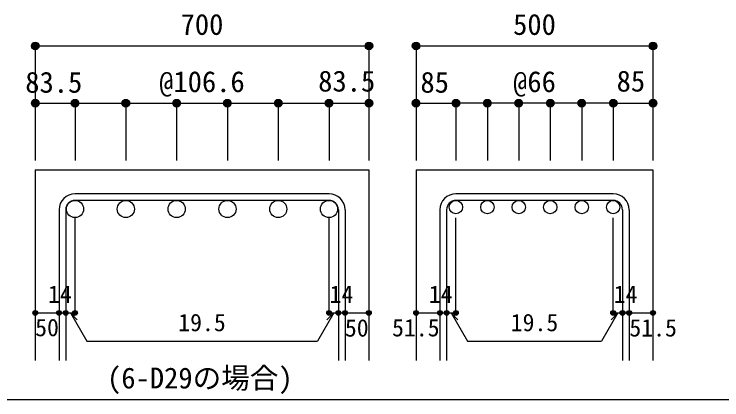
# Model space of a CAD drawing. Units: millimetres at full size, sheet at 1:20. Extents: x -3982 to 3969, y -2797 to 2801.
# Drawn here: x -724 to 761, y -2797 to -1988 of the extents above; entities that cross this region are included whole.
import ezdxf
from ezdxf.enums import TextEntityAlignment as Align

# ---------------------------------------------------------------- set-up
doc = ezdxf.new("R2010")
doc.units = ezdxf.units.MM
doc.header["$LTSCALE"] = 20
doc.header["$PDMODE"] = 32
doc.header["$PDSIZE"] = 10
for name, color, linetype in [('6-1_躯体線', 2, 'Continuous'), ('6-5_梁主筋', 7, 'Continuous'), ('6-6_S.T.P.', 7, 'Continuous'), ('6-7_文字', 7, 'Continuous'), ('6-D_寸法', 4, 'Continuous'), ('F-0_枠', 6, 'Continuous')]:
    doc.layers.add(name, color=color, linetype=linetype)
doc.styles.add('ＭＳ ゴシック', font='')
doc.styles.get('ＭＳ ゴシック').set_extended_font_data('MS Gothic')

msp = doc.modelspace()

# ---------------------------------------------------------------- linework, layer by layer
at = {"layer": '6-1_躯体線'}
for p, q in [((-679.33, -2314.67), (-679.33, -2714.67)), ((-679.33, -2314.67), (20.67, -2314.67)), ((20.67, -2314.67), (20.67, -2714.67)), ((119.79, -2314.67), (119.79, -2714.67)), ((119.79, -2314.67), (616.79, -2314.67)), ((616.79, -2314.67), (616.79, -2714.67))]:
    msp.add_line(p, q, dxfattribs=at)
at = {"layer": '6-5_梁主筋', "color": 3}
for centre, radius in [((-595.83, -2396.67), 18), ((-489.23, -2396.67), 18), ((-382.63, -2396.67), 18), ((-276.03, -2396.67), 18), ((-169.43, -2396.67), 18), ((-62.83, -2396.67), 18), ((203.29, -2392.67), 14), ((269.29, -2392.67), 14), ((335.29, -2392.67), 14), ((401.29, -2392.67), 14), ((467.29, -2392.67), 14), ((533.29, -2392.67), 14)]:
    msp.add_circle(centre, radius, dxfattribs=at)
at = {"layer": '6-6_S.T.P.'}
for p, q in [((-62.83, -2364.67), (-595.83, -2364.67)), ((533.29, -2364.67), (203.29, -2364.67)), ((-62.83, -2378.67), (-595.83, -2378.67)), ((533.29, -2378.67), (203.29, -2378.67)), ((-629.33, -2398.17), (-629.33, -2714.67)), ((-615.33, -2398.17), (-615.33, -2714.67)), ((-43.33, -2398.17), (-43.33, -2714.67)), ((-29.33, -2398.17), (-29.33, -2714.67)), ((169.79, -2398.17), (169.79, -2714.67)), ((183.79, -2398.17), (183.79, -2714.67)), ((552.79, -2398.17), (552.79, -2714.67)), ((566.79, -2398.17), (566.79, -2714.67))]:
    msp.add_line(p, q, dxfattribs=at)
for centre, radius, start, end in [((-595.83, -2398.17), 33.5, 90, 180), ((-62.83, -2398.17), 33.5, 0, 90), ((203.29, -2398.17), 33.5, 90, 180), ((533.29, -2398.17), 33.5, 0, 90), ((-595.83, -2398.17), 19.5, 90, 180), ((-62.83, -2398.17), 19.5, 0, 90), ((203.29, -2398.17), 19.5, 90, 180), ((533.29, -2398.17), 19.5, 0, 90)]:
    msp.add_arc(centre, radius, start, end, dxfattribs=at)
at = {"layer": '6-D_寸法'}
for p, q in [((-679.33, -2054.67), (-679.33, -2174.67)), ((-679.33, -2054.67), (20.67, -2054.67)), ((-679.33, -2054.67), (20.67, -2054.67)), ((20.67, -2054.67), (20.67, -2174.67)), ((119.79, -2054.67), (119.79, -2174.67)), ((119.79, -2054.67), (616.79, -2054.67)), ((119.79, -2054.67), (616.79, -2054.67)), ((616.79, -2054.67), (616.79, -2174.67)), ((-679.33, -2174.67), (-679.33, -2294.67)), ((-679.33, -2174.67), (-62.83, -2174.67)), ((-595.83, -2174.67), (-595.83, -2294.67)), ((-489.23, -2174.67), (-489.23, -2294.67)), ((-382.63, -2174.67), (-382.63, -2294.67)), ((-276.03, -2174.67), (-276.03, -2294.67)), ((-169.43, -2174.67), (-169.43, -2294.67)), ((-62.83, -2174.67), (-62.83, -2294.67)), ((-62.83, -2174.67), (20.67, -2174.67)), ((20.67, -2174.67), (20.67, -2294.67)), ((119.79, -2174.67), (203.29, -2174.67)), ((119.79, -2174.67), (119.79, -2294.67)), ((203.29, -2174.67), (203.29, -2294.67)), ((335.29, -2174.67), (203.29, -2174.67)), ((269.29, -2174.67), (269.29, -2294.67)), ((368.29, -2174.67), (302.29, -2174.67)), ((335.29, -2174.67), (335.29, -2294.67)), ((434.29, -2174.67), (368.29, -2174.67)), ((533.29, -2174.67), (401.29, -2174.67)), ((401.29, -2174.67), (401.29, -2294.67)), ((467.29, -2174.67), (467.29, -2294.67)), ((533.29, -2174.67), (533.29, -2294.67)), ((533.29, -2174.67), (616.79, -2174.67)), ((616.79, -2174.67), (616.79, -2294.67)), ((-595.83, -2614.67), (-595.83, -2415.34)), ((-62.83, -2614.67), (-62.83, -2415.34)), ((203.29, -2614.67), (203.29, -2415.34)), ((533.29, -2614.67), (533.29, -2415.34)), ((-679.33, -2614.67), (-629.33, -2614.67)), ((-629.33, -2614.67), (-595.83, -2614.67)), ((-605.58, -2614.67), (-591.44, -2628.81)), ((-605.58, -2614.67), (-571.36, -2673.95)), ((-53.08, -2614.67), (-87.3, -2673.95)), ((-53.08, -2614.67), (-67.22, -2628.81)), ((-62.83, -2614.67), (20.67, -2614.67)), ((-43.33, -2614.67), (-29.33, -2614.67)), ((119.79, -2614.67), (169.79, -2614.67)), ((169.79, -2614.67), (203.29, -2614.67)), ((193.54, -2614.67), (207.68, -2628.81)), ((193.54, -2614.67), (227.76, -2673.95)), ((543.04, -2614.67), (508.82, -2673.95)), ((543.04, -2614.67), (528.9, -2628.81)), ((533.29, -2614.67), (616.79, -2614.67)), ((552.79, -2614.67), (566.79, -2614.67)), ((-571.36, -2673.95), (-87.3, -2673.95)), ((227.76, -2673.95), (508.82, -2673.95))]:
    msp.add_line(p, q, dxfattribs=at)
for points in [[(20.67, -2054.67), (20.67, -2174.67), (20.67, -2294.67)], [(616.79, -2054.67), (616.79, -2174.67), (616.79, -2294.67)]]:
    msp.add_lwpolyline(points, dxfattribs=at)
for centre, radius in [((-679.33, -2054.67), 8), ((-679.33, -2054.67), 7.2), ((-679.33, -2054.67), 6.4), ((-679.33, -2054.67), 5.6), ((20.67, -2054.67), 8), ((20.67, -2054.67), 7.2), ((20.67, -2054.67), 6.4), ((20.67, -2054.67), 5.6), ((119.79, -2054.67), 8), ((119.79, -2054.67), 7.2), ((119.79, -2054.67), 6.4), ((119.79, -2054.67), 5.6), ((616.79, -2054.67), 8), ((616.79, -2054.67), 7.2), ((616.79, -2054.67), 6.4), ((616.79, -2054.67), 5.6), ((-679.33, -2054.67), 4.8), ((-679.33, -2054.67), 4), ((-679.33, -2054.67), 3.2), ((-679.33, -2054.67), 2.4), ((-679.33, -2054.67), 1.6), ((-679.33, -2054.67), 0.8), ((20.67, -2054.67), 4.8), ((20.67, -2054.67), 4), ((20.67, -2054.67), 3.2), ((20.67, -2054.67), 2.4), ((20.67, -2054.67), 1.6), ((20.67, -2054.67), 0.8), ((119.79, -2054.67), 4.8), ((119.79, -2054.67), 4), ((119.79, -2054.67), 3.2), ((119.79, -2054.67), 2.4), ((119.79, -2054.67), 1.6), ((119.79, -2054.67), 0.8), ((616.79, -2054.67), 4.8), ((616.79, -2054.67), 4), ((616.79, -2054.67), 3.2), ((616.79, -2054.67), 2.4), ((616.79, -2054.67), 1.6), ((616.79, -2054.67), 0.8), ((-679.33, -2174.67), 8), ((-679.33, -2174.67), 7.2), ((-595.83, -2174.67), 8), ((-595.83, -2174.67), 7.2), ((-489.23, -2174.67), 8), ((-489.23, -2174.67), 7.2), ((-382.63, -2174.67), 8), ((-382.63, -2174.67), 7.2), ((-276.03, -2174.67), 8), ((-276.03, -2174.67), 7.2), ((-169.43, -2174.67), 8), ((-169.43, -2174.67), 7.2), ((-62.83, -2174.67), 8), ((-62.83, -2174.67), 7.2), ((20.67, -2174.67), 8), ((20.67, -2174.67), 7.2), ((119.79, -2174.67), 8), ((119.79, -2174.67), 7.2), ((203.29, -2174.67), 8), ((203.29, -2174.67), 7.2), ((269.29, -2174.67), 8), ((269.29, -2174.67), 7.2), ((335.29, -2174.67), 8), ((335.29, -2174.67), 7.2), ((401.29, -2174.67), 8), ((401.29, -2174.67), 7.2), ((467.29, -2174.67), 8), ((467.29, -2174.67), 7.2), ((533.29, -2174.67), 8), ((533.29, -2174.67), 7.2), ((616.79, -2174.67), 8), ((616.79, -2174.67), 7.2), ((-679.33, -2174.67), 6.4), ((-679.33, -2174.67), 5.6), ((-679.33, -2174.67), 4.8), ((-679.33, -2174.67), 4), ((-679.33, -2174.67), 3.2), ((-679.33, -2174.67), 2.4), ((-679.33, -2174.67), 1.6), ((-679.33, -2174.67), 0.8), ((-595.83, -2174.67), 6.4), ((-595.83, -2174.67), 5.6), ((-595.83, -2174.67), 4.8), ((-595.83, -2174.67), 4), ((-595.83, -2174.67), 3.2), ((-595.83, -2174.67), 2.4), ((-595.83, -2174.67), 1.6), ((-595.83, -2174.67), 0.8), ((-489.23, -2174.67), 6.4), ((-489.23, -2174.67), 5.6), ((-489.23, -2174.67), 4.8), ((-489.23, -2174.67), 4), ((-489.23, -2174.67), 3.2), ((-489.23, -2174.67), 2.4), ((-489.23, -2174.67), 1.6), ((-489.23, -2174.67), 0.8), ((-382.63, -2174.67), 6.4), ((-382.63, -2174.67), 5.6), ((-382.63, -2174.67), 4.8), ((-382.63, -2174.67), 4), ((-382.63, -2174.67), 3.2), ((-382.63, -2174.67), 2.4), ((-382.63, -2174.67), 1.6), ((-382.63, -2174.67), 0.8), ((-276.03, -2174.67), 6.4), ((-276.03, -2174.67), 5.6), ((-276.03, -2174.67), 4.8), ((-276.03, -2174.67), 4), ((-276.03, -2174.67), 3.2), ((-276.03, -2174.67), 2.4), ((-276.03, -2174.67), 1.6), ((-276.03, -2174.67), 0.8), ((-169.43, -2174.67), 6.4), ((-169.43, -2174.67), 5.6), ((-169.43, -2174.67), 4.8), ((-169.43, -2174.67), 4), ((-169.43, -2174.67), 3.2), ((-169.43, -2174.67), 2.4), ((-169.43, -2174.67), 1.6), ((-169.43, -2174.67), 0.8), ((-62.83, -2174.67), 6.4), ((-62.83, -2174.67), 5.6), ((-62.83, -2174.67), 4.8), ((-62.83, -2174.67), 4), ((-62.83, -2174.67), 3.2), ((-62.83, -2174.67), 2.4), ((-62.83, -2174.67), 1.6), ((-62.83, -2174.67), 0.8), ((20.67, -2174.67), 6.4), ((20.67, -2174.67), 5.6), ((20.67, -2174.67), 4.8), ((20.67, -2174.67), 4), ((20.67, -2174.67), 3.2), ((20.67, -2174.67), 2.4), ((20.67, -2174.67), 1.6), ((20.67, -2174.67), 0.8), ((119.79, -2174.67), 6.4), ((119.79, -2174.67), 5.6), ((119.79, -2174.67), 4.8), ((119.79, -2174.67), 4), ((119.79, -2174.67), 3.2), ((119.79, -2174.67), 2.4), ((119.79, -2174.67), 1.6), ((119.79, -2174.67), 0.8), ((203.29, -2174.67), 6.4), ((203.29, -2174.67), 5.6), ((203.29, -2174.67), 4.8), ((203.29, -2174.67), 4), ((203.29, -2174.67), 3.2), ((203.29, -2174.67), 2.4), ((203.29, -2174.67), 1.6), ((203.29, -2174.67), 0.8), ((269.29, -2174.67), 6.4), ((269.29, -2174.67), 5.6), ((269.29, -2174.67), 4.8), ((269.29, -2174.67), 4), ((269.29, -2174.67), 3.2), ((269.29, -2174.67), 2.4), ((269.29, -2174.67), 1.6), ((269.29, -2174.67), 0.8), ((335.29, -2174.67), 6.4), ((335.29, -2174.67), 5.6), ((335.29, -2174.67), 4.8), ((335.29, -2174.67), 4), ((335.29, -2174.67), 3.2), ((335.29, -2174.67), 2.4), ((335.29, -2174.67), 1.6), ((335.29, -2174.67), 0.8), ((401.29, -2174.67), 6.4), ((401.29, -2174.67), 5.6), ((401.29, -2174.67), 4.8), ((401.29, -2174.67), 4), ((401.29, -2174.67), 3.2), ((401.29, -2174.67), 2.4), ((401.29, -2174.67), 1.6), ((401.29, -2174.67), 0.8), ((467.29, -2174.67), 6.4), ((467.29, -2174.67), 5.6), ((467.29, -2174.67), 4.8), ((467.29, -2174.67), 4), ((467.29, -2174.67), 3.2), ((467.29, -2174.67), 2.4), ((467.29, -2174.67), 1.6), ((467.29, -2174.67), 0.8), ((533.29, -2174.67), 6.4), ((533.29, -2174.67), 5.6), ((533.29, -2174.67), 4.8), ((533.29, -2174.67), 4), ((533.29, -2174.67), 3.2), ((533.29, -2174.67), 2.4), ((533.29, -2174.67), 1.6), ((533.29, -2174.67), 0.8), ((616.79, -2174.67), 6.4), ((616.79, -2174.67), 5.6), ((616.79, -2174.67), 4.8), ((616.79, -2174.67), 4), ((616.79, -2174.67), 3.2), ((616.79, -2174.67), 2.4), ((616.79, -2174.67), 1.6), ((616.79, -2174.67), 0.8), ((-679.33, -2614.67), 4), ((-679.33, -2614.67), 3.6), ((-679.33, -2614.67), 3.2), ((-679.33, -2614.67), 2.8), ((-679.33, -2614.67), 2.4), ((-679.33, -2614.67), 2), ((-679.33, -2614.67), 1.6), ((-629.33, -2614.67), 4), ((-629.33, -2614.67), 3.6), ((-629.33, -2614.67), 3.2), ((-629.33, -2614.67), 2.8), ((-629.33, -2614.67), 2.4), ((-629.33, -2614.67), 2), ((-629.33, -2614.67), 1.6), ((-615.33, -2614.67), 4), ((-615.33, -2614.67), 3.6), ((-615.33, -2614.67), 3.2), ((-615.33, -2614.67), 2.8), ((-615.33, -2614.67), 2.4), ((-615.33, -2614.67), 2), ((-615.33, -2614.67), 1.6), ((-595.83, -2614.67), 4), ((-595.83, -2614.67), 3.6), ((-595.83, -2614.67), 3.2), ((-595.83, -2614.67), 2.8), ((-595.83, -2614.67), 2.4), ((-595.83, -2614.67), 2), ((-595.83, -2614.67), 1.6), ((-62.83, -2614.67), 4), ((-62.83, -2614.67), 3.6), ((-62.83, -2614.67), 3.2), ((-62.83, -2614.67), 2.8), ((-62.83, -2614.67), 2.4), ((-62.83, -2614.67), 2), ((-62.83, -2614.67), 1.6), ((-43.33, -2614.67), 4), ((-43.33, -2614.67), 3.6), ((-43.33, -2614.67), 3.2), ((-43.33, -2614.67), 2.8), ((-43.33, -2614.67), 2.4), ((-43.33, -2614.67), 2), ((-43.33, -2614.67), 1.6), ((-29.33, -2614.67), 4), ((-29.33, -2614.67), 3.6), ((-29.33, -2614.67), 3.2), ((-29.33, -2614.67), 2.8), ((-29.33, -2614.67), 2.4), ((-29.33, -2614.67), 2), ((-29.33, -2614.67), 1.6), ((20.67, -2614.67), 4), ((20.67, -2614.67), 3.6), ((20.67, -2614.67), 3.2), ((20.67, -2614.67), 2.8), ((20.67, -2614.67), 2.4), ((20.67, -2614.67), 2), ((20.67, -2614.67), 1.6), ((119.79, -2614.67), 4), ((119.79, -2614.67), 3.6), ((119.79, -2614.67), 3.2), ((119.79, -2614.67), 2.8), ((119.79, -2614.67), 2.4), ((119.79, -2614.67), 2), ((119.79, -2614.67), 1.6), ((169.79, -2614.67), 4), ((169.79, -2614.67), 3.6), ((169.79, -2614.67), 3.2), ((169.79, -2614.67), 2.8), ((169.79, -2614.67), 2.4), ((169.79, -2614.67), 2), ((169.79, -2614.67), 1.6), ((183.79, -2614.67), 4), ((183.79, -2614.67), 3.6), ((183.79, -2614.67), 3.2), ((183.79, -2614.67), 2.8), ((183.79, -2614.67), 2.4), ((183.79, -2614.67), 2), ((183.79, -2614.67), 1.6), ((203.29, -2614.67), 4), ((203.29, -2614.67), 3.6), ((203.29, -2614.67), 3.2), ((203.29, -2614.67), 2.8), ((203.29, -2614.67), 2.4), ((203.29, -2614.67), 2), ((203.29, -2614.67), 1.6), ((533.29, -2614.67), 4), ((533.29, -2614.67), 3.6), ((533.29, -2614.67), 3.2), ((533.29, -2614.67), 2.8), ((533.29, -2614.67), 2.4), ((533.29, -2614.67), 2), ((533.29, -2614.67), 1.6), ((552.79, -2614.67), 4), ((552.79, -2614.67), 3.6), ((552.79, -2614.67), 3.2), ((552.79, -2614.67), 2.8), ((552.79, -2614.67), 2.4), ((552.79, -2614.67), 2), ((552.79, -2614.67), 1.6), ((566.79, -2614.67), 4), ((566.79, -2614.67), 3.6), ((566.79, -2614.67), 3.2), ((566.79, -2614.67), 2.8), ((566.79, -2614.67), 2.4), ((566.79, -2614.67), 2), ((566.79, -2614.67), 1.6), ((616.79, -2614.67), 4), ((616.79, -2614.67), 3.6), ((616.79, -2614.67), 3.2), ((616.79, -2614.67), 2.8), ((616.79, -2614.67), 2.4), ((616.79, -2614.67), 2), ((616.79, -2614.67), 1.6), ((-679.33, -2614.67), 1.2), ((-679.33, -2614.67), 0.8), ((-679.33, -2614.67), 0.4), ((-629.33, -2614.67), 1.2), ((-629.33, -2614.67), 0.8), ((-629.33, -2614.67), 0.4), ((-615.33, -2614.67), 1.2), ((-615.33, -2614.67), 0.8), ((-615.33, -2614.67), 0.4), ((-595.83, -2614.67), 1.2), ((-595.83, -2614.67), 0.8), ((-595.83, -2614.67), 0.4), ((-62.83, -2614.67), 1.2), ((-62.83, -2614.67), 0.8), ((-62.83, -2614.67), 0.4), ((-43.33, -2614.67), 1.2), ((-43.33, -2614.67), 0.8), ((-43.33, -2614.67), 0.4), ((-29.33, -2614.67), 1.2), ((-29.33, -2614.67), 0.8), ((-29.33, -2614.67), 0.4), ((20.67, -2614.67), 1.2), ((20.67, -2614.67), 0.8), ((20.67, -2614.67), 0.4), ((119.79, -2614.67), 1.2), ((119.79, -2614.67), 0.8), ((119.79, -2614.67), 0.4), ((169.79, -2614.67), 1.2), ((169.79, -2614.67), 0.8), ((169.79, -2614.67), 0.4), ((183.79, -2614.67), 1.2), ((183.79, -2614.67), 0.8), ((183.79, -2614.67), 0.4), ((203.29, -2614.67), 1.2), ((203.29, -2614.67), 0.8), ((203.29, -2614.67), 0.4), ((533.29, -2614.67), 1.2), ((533.29, -2614.67), 0.8), ((533.29, -2614.67), 0.4), ((552.79, -2614.67), 1.2), ((552.79, -2614.67), 0.8), ((552.79, -2614.67), 0.4), ((566.79, -2614.67), 1.2), ((566.79, -2614.67), 0.8), ((566.79, -2614.67), 0.4), ((616.79, -2614.67), 1.2), ((616.79, -2614.67), 0.8), ((616.79, -2614.67), 0.4)]:
    msp.add_circle(centre, radius, dxfattribs=at)
at = {"layer": '6-D_寸法', "color": 7}
for p in [(-679.33, -2054.67), (20.67, -2054.67), (119.79, -2054.67), (616.79, -2054.67), (-679.33, -2174.67), (-595.83, -2174.67), (-489.23, -2174.67), (-382.63, -2174.67), (-276.03, -2174.67), (-169.43, -2174.67), (-62.83, -2174.67), (20.67, -2174.67), (119.79, -2174.67), (203.29, -2174.67), (269.29, -2174.67), (335.29, -2174.67), (401.29, -2174.67), (467.29, -2174.67), (533.29, -2174.67), (616.79, -2174.67), (-679.33, -2614.67), (-629.33, -2614.67), (-615.33, -2614.67), (-595.83, -2614.67), (-62.83, -2614.67), (-43.33, -2614.67), (-29.33, -2614.67), (20.67, -2614.67), (119.79, -2614.67), (169.79, -2614.67), (183.79, -2614.67), (203.29, -2614.67), (533.29, -2614.67), (552.79, -2614.67), (566.79, -2614.67), (616.79, -2614.67)]:
    msp.add_point(p, dxfattribs=at)
at = {"layer": 'F-0_枠'}
msp.add_line((3969.4, -2796.83), (-3981.92, -2796.83), dxfattribs=at)

# ---------------------------------------------------------------- texts
at = {"layer": '6-7_文字', "style": 'ＭＳ ゴシック'}
msp.add_text('(6-D29の場合)', height=43.99, dxfattribs=at).set_placement((-528.66, -2786.21), align=Align.BOTTOM_LEFT)
at = {"layer": '6-D_寸法', "style": 'ＭＳ ゴシック'}
for s, height, p in [('700', 43.99, (-374.33, -2044.67)), ('500', 43.99, (323.29, -2044.67)), ('@106.6', 43.99, (-419.33, -2164.67)), ('83.5', 43.99, (-85.64, -2163.53)), ('@66', 43.99, (323.29, -2164.67)), ('85', 43.99, (540.48, -2163.53)), ('83.5', 43.99, (-700.25, -2165.98)), ('85', 43.99, (128.87, -2165.98)), ('14', 36.66, (-652.64, -2604.6)), ('14', 36.66, (-61.72, -2604.67)), ('14', 36.66, (146.48, -2604.6)), ('14', 36.66, (534.4, -2604.67)), ('50', 36.66, (-679.54, -2674.47)), ('19.5', 36.66, (-379.33, -2663.95)), ('50', 36.66, (-29.63, -2675.24)), ('51.5', 36.66, (69.33, -2674.77)), ('19.5', 36.66, (318.29, -2663.95)), ('51.5', 36.66, (567.26, -2675.01))]:
    msp.add_text(s, height=height, dxfattribs=at).set_placement(p, align=Align.BOTTOM_LEFT)

doc.saveas('drawing.dxf')
